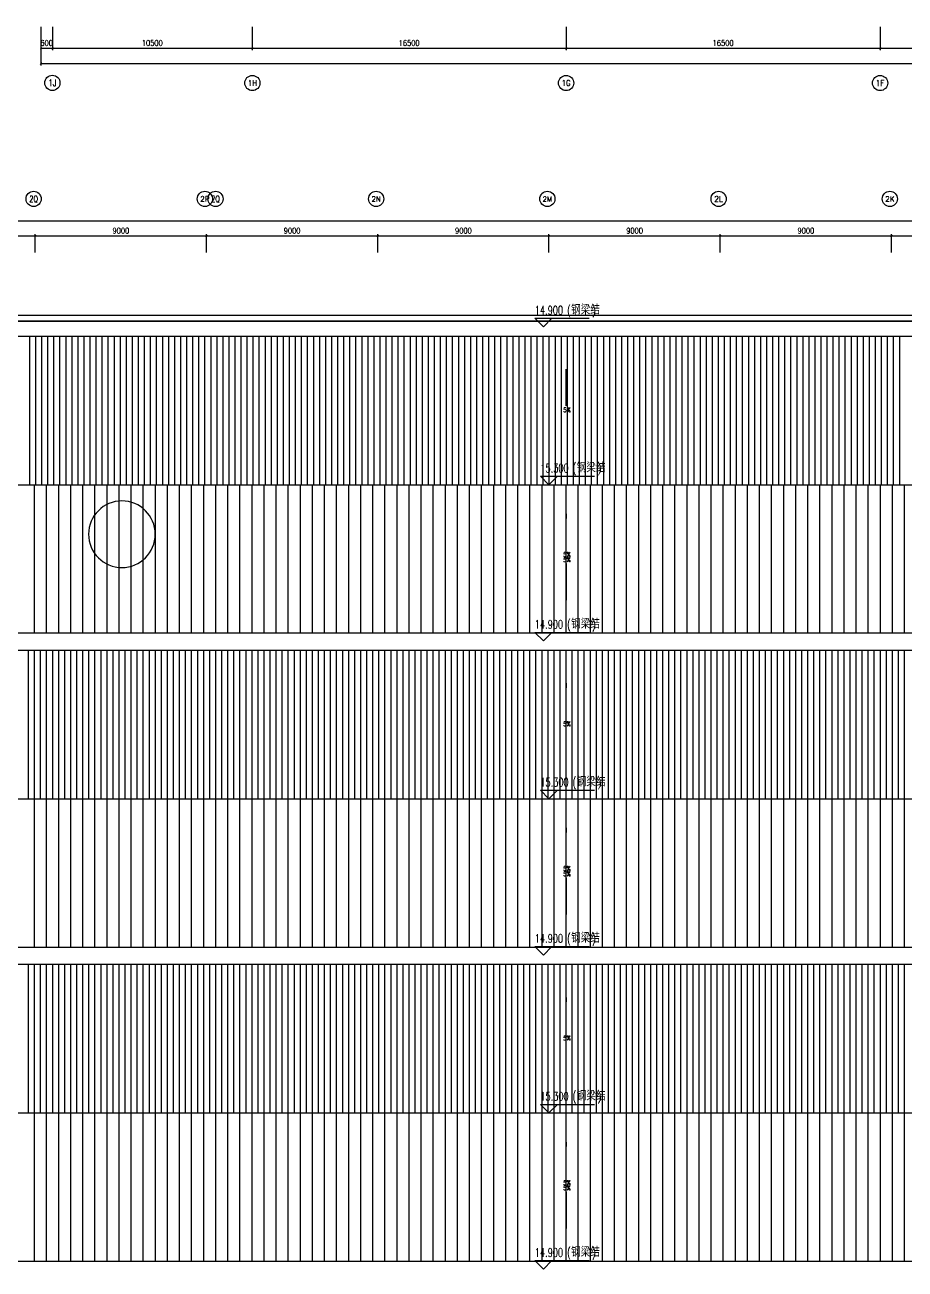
# Model space of a CAD drawing. Extents: x -474411 to 577939, y 0 to 1014176.
# Drawn here: x 244600 to 290862, y 673116 to 738480 of the extents above; entities that cross this region are included whole.
import ezdxf
from ezdxf.enums import TextEntityAlignment as Align

# ---------------------------------------------------------------- set-up
doc = ezdxf.new("R2010")
doc.units = 0
doc.header["$LTSCALE"] = 1000
doc.header["$MEASUREMENT"] = 0
doc.layers.get('Defpoints').update_dxf_attribs({"color": 210})
for name, color, linetype in [('A-AXIS-D', 1, 'Continuous'), ('A-AXIS-SYMB', 3, 'Continuous'), ('A-HATCH-2', 251, 'Continuous'), ('A-LIN-V', 9, 'Continuous'), ('A-SFCE', 30, 'Continuous'), ('PUB_TEXT', 7, 'Continuous'), ('照明-灯具', 3, 'Continuous')]:
    doc.layers.add(name, color=color, linetype=linetype)
doc.styles.add('_TCH_AXIS', font='COMPLEX', dxfattribs={"bigfont": 'GBCBIG'})
doc.styles.add('_TCH_DIM', font='SIMPLEX', dxfattribs={"bigfont": 'GBCBIG'})
doc.styles.add('_TCH_DIM_T3', font='SIMPLEX', dxfattribs={"width": 0.705882, "bigfont": 'GBCBIG'})
doc.dimstyles.new('_TCH_ARCH&&100', dxfattribs={"dimtxt": 297.5, "dimasz": 100, "dimexe": 100, "dimexo": 100, "dimgap": 126.25, "dimtad": 1, "dimdec": 0, "dimzin": 0, "dimdsep": 46, "dimtxsty": '_TCH_DIM_T3', "dimblk": 'ARCHTICK', "dimcen": 0.09, "dimclrt": 7, "dimazin": 2, "dimtfac": 1, "dimtdec": 0, "dimtix": 1, "dimtmove": 2, "dimatfit": 3, "dimfxl": 0, "dimtolj": 1, "dimtzin": 0, "dimarcsym": 0})

# ---------------------------------------------------------------- blocks, each defined once
blk = doc.blocks.new('_ArchTick')
at = {"color": 0, "linetype": 'ByBlock', "const_width": 0.4}
blk.add_lwpolyline([(-0.5, -0.5), (0.5, 0.5)], dxfattribs=at)
blk = doc.blocks.new('*D850')
at = {"layer": 'A-AXIS-D', "color": 0, "lineweight": -2}
for p, q in [((245446, 738380), (245446, 737153)), ((246046, 738380), (246046, 737153)), ((245446, 737253), (246046, 737253))]:
    blk.add_line(p, q, dxfattribs=at)
at = {"layer": 'Defpoints', "color": 0}
for p in [(245446, 738480), (246046, 738480), (246046, 737253)]:
    blk.add_point(p, dxfattribs=at)
at = {"layer": 'A-AXIS-D', "color": 0, "lineweight": -2, "xscale": 100, "yscale": 100, "zscale": 100, "rotation": 180}
blk.add_blockref('_ArchTick', (245446, 737253), dxfattribs=at)
at = {"layer": 'A-AXIS-D', "color": 0, "lineweight": -2, "xscale": 100, "yscale": 100, "zscale": 100}
blk.add_blockref('_ArchTick', (246046, 737253), dxfattribs=at)
at = {"layer": 'A-AXIS-D', "color": 7, "insert": (245746, 737528), "char_height": 297.5, "attachment_point": 5, "style": '_TCH_DIM_T3'}
blk.add_mtext('\\A1;600', dxfattribs=at)
blk = doc.blocks.new('*D851')
at = {"layer": 'A-AXIS-D', "color": 0, "lineweight": -2}
for p, q in [((246046, 738380), (246046, 737153)), ((256546, 738380), (256546, 737153)), ((246046, 737253), (256546, 737253))]:
    blk.add_line(p, q, dxfattribs=at)
at = {"layer": 'Defpoints', "color": 0}
for p in [(246046, 738480), (256546, 738480), (256546, 737253)]:
    blk.add_point(p, dxfattribs=at)
at = {"layer": 'A-AXIS-D', "color": 0, "lineweight": -2, "xscale": 100, "yscale": 100, "zscale": 100, "rotation": 180}
blk.add_blockref('_ArchTick', (246046, 737253), dxfattribs=at)
at = {"layer": 'A-AXIS-D', "color": 0, "lineweight": -2, "xscale": 100, "yscale": 100, "zscale": 100}
blk.add_blockref('_ArchTick', (256546, 737253), dxfattribs=at)
at = {"layer": 'A-AXIS-D', "color": 7, "insert": (251296, 737528), "char_height": 297.5, "attachment_point": 5, "style": '_TCH_DIM_T3'}
blk.add_mtext('\\A1;10500', dxfattribs=at)
blk = doc.blocks.new('*D852')
at = {"layer": 'A-AXIS-D', "color": 0, "lineweight": -2}
for p, q in [((256546, 738380), (256546, 737153)), ((273046, 738380), (273046, 737153)), ((256546, 737253), (273046, 737253))]:
    blk.add_line(p, q, dxfattribs=at)
at = {"layer": 'Defpoints', "color": 0}
for p in [(256546, 738480), (273046, 738480), (273046, 737253)]:
    blk.add_point(p, dxfattribs=at)
at = {"layer": 'A-AXIS-D', "color": 0, "lineweight": -2, "xscale": 100, "yscale": 100, "zscale": 100, "rotation": 180}
blk.add_blockref('_ArchTick', (256546, 737253), dxfattribs=at)
at = {"layer": 'A-AXIS-D', "color": 0, "lineweight": -2, "xscale": 100, "yscale": 100, "zscale": 100}
blk.add_blockref('_ArchTick', (273046, 737253), dxfattribs=at)
at = {"layer": 'A-AXIS-D', "color": 7, "insert": (264796, 737528), "char_height": 297.5, "attachment_point": 5, "style": '_TCH_DIM_T3'}
blk.add_mtext('\\A1;16500', dxfattribs=at)
blk = doc.blocks.new('*D853')
at = {"layer": 'A-AXIS-D', "color": 0, "lineweight": -2}
for p, q in [((273046, 738380), (273046, 737153)), ((289546, 738380), (289546, 737153)), ((273046, 737253), (289546, 737253))]:
    blk.add_line(p, q, dxfattribs=at)
at = {"layer": 'Defpoints', "color": 0}
for p in [(273046, 738480), (289546, 738480), (289546, 737253)]:
    blk.add_point(p, dxfattribs=at)
at = {"layer": 'A-AXIS-D', "color": 0, "lineweight": -2, "xscale": 100, "yscale": 100, "zscale": 100, "rotation": 180}
blk.add_blockref('_ArchTick', (273046, 737253), dxfattribs=at)
at = {"layer": 'A-AXIS-D', "color": 0, "lineweight": -2, "xscale": 100, "yscale": 100, "zscale": 100}
blk.add_blockref('_ArchTick', (289546, 737253), dxfattribs=at)
at = {"layer": 'A-AXIS-D', "color": 7, "insert": (281296, 737528), "char_height": 297.5, "attachment_point": 5, "style": '_TCH_DIM_T3'}
blk.add_mtext('\\A1;16500', dxfattribs=at)
blk = doc.blocks.new('*D854')
at = {"layer": 'A-AXIS-D', "color": 0, "lineweight": -2}
for p, q in [((289546, 738380), (289546, 737153)), ((306046, 738380), (306046, 737153)), ((289546, 737253), (306046, 737253))]:
    blk.add_line(p, q, dxfattribs=at)
at = {"layer": 'Defpoints', "color": 0}
for p in [(289546, 738480), (306046, 738480), (306046, 737253)]:
    blk.add_point(p, dxfattribs=at)
at = {"layer": 'A-AXIS-D', "color": 0, "lineweight": -2, "xscale": 100, "yscale": 100, "zscale": 100, "rotation": 180}
blk.add_blockref('_ArchTick', (289546, 737253), dxfattribs=at)
at = {"layer": 'A-AXIS-D', "color": 0, "lineweight": -2, "xscale": 100, "yscale": 100, "zscale": 100}
blk.add_blockref('_ArchTick', (306046, 737253), dxfattribs=at)
at = {"layer": 'A-AXIS-D', "color": 7, "insert": (297796, 737528), "char_height": 297.5, "attachment_point": 5, "style": '_TCH_DIM_T3'}
blk.add_mtext('\\A1;16500', dxfattribs=at)
blk = doc.blocks.new('*D862')
at = {"layer": 'A-AXIS-D', "color": 0, "lineweight": -2}
for p, q in [((245446, 738280), (245446, 736353)), ((371946, 738280), (371946, 736353)), ((245446, 736453), (371946, 736453))]:
    blk.add_line(p, q, dxfattribs=at)
at = {"layer": 'Defpoints', "color": 0}
for p in [(245446, 738380), (371946, 738380), (371946, 736453)]:
    blk.add_point(p, dxfattribs=at)
at = {"layer": 'A-AXIS-D', "color": 0, "lineweight": -2, "xscale": 100, "yscale": 100, "zscale": 100, "rotation": 180}
blk.add_blockref('_ArchTick', (245446, 736453), dxfattribs=at)
at = {"layer": 'A-AXIS-D', "color": 0, "lineweight": -2, "xscale": 100, "yscale": 100, "zscale": 100}
blk.add_blockref('_ArchTick', (371946, 736453), dxfattribs=at)
at = {"layer": 'A-AXIS-D', "color": 7, "insert": (308696, 736728), "char_height": 297.5, "attachment_point": 5, "style": '_TCH_DIM_T3'}
blk.add_mtext('\\A1;126500', dxfattribs=at)
blk = doc.blocks.new('*D901')
at = {"layer": 'A-AXIS-D', "color": 0, "lineweight": -2}
for p, q in [((236146, 726530), (236146, 727490)), ((236146, 727390), (245146, 727390)), ((245146, 726530), (245146, 727490))]:
    blk.add_line(p, q, dxfattribs=at)
at = {"layer": 'Defpoints', "color": 0}
for p in [(245146, 727390), (236146, 726430), (245146, 726430)]:
    blk.add_point(p, dxfattribs=at)
at = {"layer": 'A-AXIS-D', "color": 0, "lineweight": -2, "xscale": 100, "yscale": 100, "zscale": 100, "rotation": 180}
blk.add_blockref('_ArchTick', (236146, 727390), dxfattribs=at)
at = {"layer": 'A-AXIS-D', "color": 0, "lineweight": -2, "xscale": 100, "yscale": 100, "zscale": 100}
blk.add_blockref('_ArchTick', (245146, 727390), dxfattribs=at)
at = {"layer": 'A-AXIS-D', "color": 7, "insert": (240646, 727665), "char_height": 297.5, "attachment_point": 5, "style": '_TCH_DIM_T3'}
blk.add_mtext('\\A1;9000', dxfattribs=at)
blk = doc.blocks.new('*D902')
at = {"layer": 'A-AXIS-D', "color": 0, "lineweight": -2}
for p, q in [((245146, 726530), (245146, 727490)), ((245146, 727390), (254146, 727390)), ((254146, 726530), (254146, 727490))]:
    blk.add_line(p, q, dxfattribs=at)
at = {"layer": 'Defpoints', "color": 0}
for p in [(254146, 727390), (245146, 726430), (254146, 726430)]:
    blk.add_point(p, dxfattribs=at)
at = {"layer": 'A-AXIS-D', "color": 0, "lineweight": -2, "xscale": 100, "yscale": 100, "zscale": 100, "rotation": 180}
blk.add_blockref('_ArchTick', (245146, 727390), dxfattribs=at)
at = {"layer": 'A-AXIS-D', "color": 0, "lineweight": -2, "xscale": 100, "yscale": 100, "zscale": 100}
blk.add_blockref('_ArchTick', (254146, 727390), dxfattribs=at)
at = {"layer": 'A-AXIS-D', "color": 7, "insert": (249646, 727665), "char_height": 297.5, "attachment_point": 5, "style": '_TCH_DIM_T3'}
blk.add_mtext('\\A1;9000', dxfattribs=at)
blk = doc.blocks.new('*D903')
at = {"layer": 'A-AXIS-D', "color": 0, "lineweight": -2}
for p, q in [((254146, 726530), (254146, 727490)), ((254146, 727390), (263146, 727390)), ((263146, 726530), (263146, 727490))]:
    blk.add_line(p, q, dxfattribs=at)
at = {"layer": 'Defpoints', "color": 0}
for p in [(263146, 727390), (254146, 726430), (263146, 726430)]:
    blk.add_point(p, dxfattribs=at)
at = {"layer": 'A-AXIS-D', "color": 0, "lineweight": -2, "xscale": 100, "yscale": 100, "zscale": 100, "rotation": 180}
blk.add_blockref('_ArchTick', (254146, 727390), dxfattribs=at)
at = {"layer": 'A-AXIS-D', "color": 0, "lineweight": -2, "xscale": 100, "yscale": 100, "zscale": 100}
blk.add_blockref('_ArchTick', (263146, 727390), dxfattribs=at)
at = {"layer": 'A-AXIS-D', "color": 7, "insert": (258646, 727665), "char_height": 297.5, "attachment_point": 5, "style": '_TCH_DIM_T3'}
blk.add_mtext('\\A1;9000', dxfattribs=at)
blk = doc.blocks.new('*D904')
at = {"layer": 'A-AXIS-D', "color": 0, "lineweight": -2}
for p, q in [((263146, 726530), (263146, 727490)), ((263146, 727390), (272146, 727390)), ((272146, 726530), (272146, 727490))]:
    blk.add_line(p, q, dxfattribs=at)
at = {"layer": 'Defpoints', "color": 0}
for p in [(272146, 727390), (263146, 726430), (272146, 726430)]:
    blk.add_point(p, dxfattribs=at)
at = {"layer": 'A-AXIS-D', "color": 0, "lineweight": -2, "xscale": 100, "yscale": 100, "zscale": 100, "rotation": 180}
blk.add_blockref('_ArchTick', (263146, 727390), dxfattribs=at)
at = {"layer": 'A-AXIS-D', "color": 0, "lineweight": -2, "xscale": 100, "yscale": 100, "zscale": 100}
blk.add_blockref('_ArchTick', (272146, 727390), dxfattribs=at)
at = {"layer": 'A-AXIS-D', "color": 7, "insert": (267646, 727665), "char_height": 297.5, "attachment_point": 5, "style": '_TCH_DIM_T3'}
blk.add_mtext('\\A1;9000', dxfattribs=at)
blk = doc.blocks.new('*D905')
at = {"layer": 'A-AXIS-D', "color": 0, "lineweight": -2}
for p, q in [((272146, 726530), (272146, 727490)), ((272146, 727390), (281146, 727390)), ((281146, 726530), (281146, 727490))]:
    blk.add_line(p, q, dxfattribs=at)
at = {"layer": 'Defpoints', "color": 0}
for p in [(281146, 727390), (272146, 726430), (281146, 726430)]:
    blk.add_point(p, dxfattribs=at)
at = {"layer": 'A-AXIS-D', "color": 0, "lineweight": -2, "xscale": 100, "yscale": 100, "zscale": 100, "rotation": 180}
blk.add_blockref('_ArchTick', (272146, 727390), dxfattribs=at)
at = {"layer": 'A-AXIS-D', "color": 0, "lineweight": -2, "xscale": 100, "yscale": 100, "zscale": 100}
blk.add_blockref('_ArchTick', (281146, 727390), dxfattribs=at)
at = {"layer": 'A-AXIS-D', "color": 7, "insert": (276646, 727665), "char_height": 297.5, "attachment_point": 5, "style": '_TCH_DIM_T3'}
blk.add_mtext('\\A1;9000', dxfattribs=at)
blk = doc.blocks.new('*D906')
at = {"layer": 'A-AXIS-D', "color": 0, "lineweight": -2}
for p, q in [((281146, 726530), (281146, 727490)), ((281146, 727390), (290146, 727390)), ((290146, 726530), (290146, 727490))]:
    blk.add_line(p, q, dxfattribs=at)
at = {"layer": 'Defpoints', "color": 0}
for p in [(290146, 727390), (281146, 726430), (290146, 726430)]:
    blk.add_point(p, dxfattribs=at)
at = {"layer": 'A-AXIS-D', "color": 0, "lineweight": -2, "xscale": 100, "yscale": 100, "zscale": 100, "rotation": 180}
blk.add_blockref('_ArchTick', (281146, 727390), dxfattribs=at)
at = {"layer": 'A-AXIS-D', "color": 0, "lineweight": -2, "xscale": 100, "yscale": 100, "zscale": 100}
blk.add_blockref('_ArchTick', (290146, 727390), dxfattribs=at)
at = {"layer": 'A-AXIS-D', "color": 7, "insert": (285646, 727665), "char_height": 297.5, "attachment_point": 5, "style": '_TCH_DIM_T3'}
blk.add_mtext('\\A1;9000', dxfattribs=at)
blk = doc.blocks.new('*D881')
at = {"layer": 'A-AXIS-D', "color": 0, "lineweight": -2}
for p, q in [((290146, 726530), (290146, 727490)), ((290146, 727390), (299146, 727390)), ((299146, 726530), (299146, 727490))]:
    blk.add_line(p, q, dxfattribs=at)
at = {"layer": 'Defpoints', "color": 0}
for p in [(299146, 727390), (290146, 726430), (299146, 726430)]:
    blk.add_point(p, dxfattribs=at)
at = {"layer": 'A-AXIS-D', "color": 0, "lineweight": -2, "xscale": 100, "yscale": 100, "zscale": 100, "rotation": 180}
blk.add_blockref('_ArchTick', (290146, 727390), dxfattribs=at)
at = {"layer": 'A-AXIS-D', "color": 0, "lineweight": -2, "xscale": 100, "yscale": 100, "zscale": 100}
blk.add_blockref('_ArchTick', (299146, 727390), dxfattribs=at)
at = {"layer": 'A-AXIS-D', "color": 7, "insert": (294646, 727665), "char_height": 297.5, "attachment_point": 5, "style": '_TCH_DIM_T3'}
blk.add_mtext('\\A1;9000', dxfattribs=at)
blk = doc.blocks.new('*D940')
at = {"layer": 'A-AXIS-D', "color": 0, "lineweight": -2}
for p, q in [((213946, 726630), (213946, 728290)), ((213946, 728190), (371946, 728190)), ((371946, 726630), (371946, 728290))]:
    blk.add_line(p, q, dxfattribs=at)
at = {"layer": 'Defpoints', "color": 0}
for p in [(371946, 728190), (213946, 726530), (371946, 726530)]:
    blk.add_point(p, dxfattribs=at)
at = {"layer": 'A-AXIS-D', "color": 0, "lineweight": -2, "xscale": 100, "yscale": 100, "zscale": 100, "rotation": 180}
blk.add_blockref('_ArchTick', (213946, 728190), dxfattribs=at)
at = {"layer": 'A-AXIS-D', "color": 0, "lineweight": -2, "xscale": 100, "yscale": 100, "zscale": 100}
blk.add_blockref('_ArchTick', (371946, 728190), dxfattribs=at)
at = {"layer": 'A-AXIS-D', "color": 7, "insert": (292946, 728465), "char_height": 297.5, "attachment_point": 5, "style": '_TCH_DIM_T3'}
blk.add_mtext('\\A1;158000', dxfattribs=at)

msp = doc.modelspace()

# ---------------------------------------------------------------- linework, layer by layer
at = {"layer": 'A-AXIS-D', "color": 8}
for centre in [(246045.9, 735431.1), (256556.4, 735426.1), (273045.8, 735426.1), (289545.8, 735426.1), (245060.9, 729336.1), (254060.9, 729336.1), (254620.9, 729336.1), (263060.9, 729336.1), (272060.9, 729336.1), (281060.9, 729336.1), (290060.9, 729336.1)]:
    msp.add_circle(centre, 400, dxfattribs=at)
at = {"layer": 'A-AXIS-SYMB', "color": 8}
for p, q in [((271852.6, 722615.7), (271402.6, 723065.7)), ((271402.6, 723065.7), (274252.6, 723065.7)), ((271852.6, 722615.7), (272302.6, 723065.7)), ((273050, 718460), (273050, 720390)), ((273050, 720390), (273050, 720150)), ((272145.8, 714320), (271695.8, 714770)), ((271695.8, 714770), (274545.8, 714770)), ((272145.8, 714320), (272595.8, 714770)), ((273050, 710860), (273050, 712790)), ((273050, 712790), (273050, 712550)), ((273050, 710180), (273050, 708250)), ((273050, 708250), (273050, 708490)), ((271852.6, 706115.7), (271402.6, 706565.7)), ((271402.6, 706565.7), (274252.6, 706565.7)), ((271852.6, 706115.7), (272302.6, 706565.7)), ((273050, 701960), (273050, 703890)), ((273050, 703890), (273050, 703650)), ((273050, 701960), (273050, 703890)), ((273050, 703890), (273050, 703650)), ((272145.8, 697820), (271695.8, 698270)), ((271695.8, 698270), (274545.8, 698270)), ((272145.8, 697820), (271695.8, 698270)), ((271695.8, 698270), (274545.8, 698270)), ((272145.8, 697820), (272595.8, 698270)), ((272145.8, 697820), (272595.8, 698270)), ((273050, 694360), (273050, 696290)), ((273050, 696290), (273050, 696050)), ((273050, 693680), (273050, 691750)), ((273050, 691750), (273050, 691990)), ((271852.6, 689615.7), (271402.6, 690065.7)), ((271402.6, 690065.7), (274252.6, 690065.7)), ((271852.6, 689615.7), (272302.6, 690065.7)), ((273050, 685460), (273050, 687390)), ((273050, 687390), (273050, 687150)), ((273050, 685460), (273050, 687390)), ((273050, 687390), (273050, 687150)), ((272145.8, 681320), (271695.8, 681770)), ((271695.8, 681770), (274545.8, 681770)), ((272145.8, 681320), (271695.8, 681770)), ((271695.8, 681770), (274545.8, 681770)), ((272145.8, 681320), (272595.8, 681770)), ((272145.8, 681320), (272595.8, 681770)), ((273050, 677860), (273050, 679790)), ((273050, 679790), (273050, 679550)), ((273050, 677180), (273050, 675250)), ((273050, 675250), (273050, 675490)), ((271852.6, 673115.7), (271402.6, 673565.7)), ((271402.6, 673565.7), (274252.6, 673565.7)), ((271852.6, 673115.7), (272302.6, 673565.7))]:
    msp.add_line(p, q, dxfattribs=at)
msp.add_lwpolyline([(251448.4, 711722.2, 1), (247950.6, 711722.2, 1)], format="xyb", close=True, dxfattribs=at)
at = {"layer": 'A-HATCH-2', "color": 8, "linetype": 'Continuous'}
for p, q in [((244857.4, 714320), (244857.4, 722120)), ((245174.9, 714320), (245174.9, 722120)), ((245492.4, 714320), (245492.4, 722120)), ((245809.9, 714320), (245809.9, 722120)), ((246127.4, 714320), (246127.4, 722120)), ((246444.9, 714320), (246444.9, 722120)), ((246762.4, 714320), (246762.4, 722120)), ((247079.9, 714320), (247079.9, 722120)), ((247397.4, 714320), (247397.4, 722120)), ((247714.9, 714320), (247714.9, 722120)), ((248032.4, 714320), (248032.4, 722120)), ((248349.9, 714320), (248349.9, 722120)), ((248667.4, 714320), (248667.4, 722120)), ((248984.9, 714320), (248984.9, 722120)), ((249302.4, 714320), (249302.4, 722120)), ((249619.9, 714320), (249619.9, 722120)), ((249937.4, 714320), (249937.4, 722120)), ((250254.9, 714320), (250254.9, 722120)), ((250572.4, 714320), (250572.4, 722120)), ((250889.9, 714320), (250889.9, 722120)), ((251207.4, 714320), (251207.4, 722120)), ((251524.9, 714320), (251524.9, 722120)), ((251842.4, 714320), (251842.4, 722120)), ((252159.9, 714320), (252159.9, 722120)), ((252477.4, 714320), (252477.4, 722120)), ((252794.9, 714320), (252794.9, 722120)), ((253112.4, 714320), (253112.4, 722120)), ((253429.9, 714320), (253429.9, 722120)), ((253747.4, 714320), (253747.4, 722120)), ((254064.9, 714320), (254064.9, 722120)), ((254382.4, 714320), (254382.4, 722120)), ((254699.9, 714320), (254699.9, 722120)), ((255017.4, 714320), (255017.4, 722120)), ((255334.9, 714320), (255334.9, 722120)), ((255652.4, 714320), (255652.4, 722120)), ((255969.9, 714320), (255969.9, 722120)), ((256287.4, 714320), (256287.4, 722120)), ((256604.9, 714320), (256604.9, 722120)), ((256922.4, 714320), (256922.4, 722120)), ((257239.9, 714320), (257239.9, 722120)), ((257557.4, 714320), (257557.4, 722120)), ((257874.9, 714320), (257874.9, 722120)), ((258192.4, 714320), (258192.4, 722120)), ((258509.9, 714320), (258509.9, 722120)), ((258827.4, 714320), (258827.4, 722120)), ((259144.9, 714320), (259144.9, 722120)), ((259462.4, 714320), (259462.4, 722120)), ((259779.9, 714320), (259779.9, 722120)), ((260097.4, 714320), (260097.4, 722120)), ((260414.9, 714320), (260414.9, 722120)), ((260732.4, 714320), (260732.4, 722120)), ((261049.9, 714320), (261049.9, 722120)), ((261367.4, 714320), (261367.4, 722120)), ((261684.9, 714320), (261684.9, 722120)), ((262002.4, 714320), (262002.4, 722120)), ((262319.9, 714320), (262319.9, 722120)), ((262637.4, 714320), (262637.4, 722120)), ((262954.9, 714320), (262954.9, 722120)), ((263272.4, 714320), (263272.4, 722120)), ((263589.9, 714320), (263589.9, 722120)), ((263907.4, 714320), (263907.4, 722120)), ((264224.9, 714320), (264224.9, 722120)), ((264542.4, 714320), (264542.4, 722120)), ((264859.9, 714320), (264859.9, 722120)), ((265177.4, 714320), (265177.4, 722120)), ((265494.9, 714320), (265494.9, 722120)), ((265812.4, 714320), (265812.4, 722120)), ((266129.9, 714320), (266129.9, 722120)), ((266447.4, 714320), (266447.4, 722120)), ((266764.9, 714320), (266764.9, 722120)), ((267082.4, 714320), (267082.4, 722120)), ((267399.9, 714320), (267399.9, 722120)), ((267717.4, 714320), (267717.4, 722120)), ((268034.9, 714320), (268034.9, 722120)), ((268352.4, 714320), (268352.4, 722120)), ((268669.9, 714320), (268669.9, 722120)), ((268987.4, 714320), (268987.4, 722120)), ((269304.9, 714320), (269304.9, 722120)), ((269622.4, 714320), (269622.4, 722120)), ((269939.9, 714320), (269939.9, 722120)), ((270257.4, 714320), (270257.4, 722120)), ((270574.9, 714320), (270574.9, 722120)), ((270892.4, 714320), (270892.4, 722120)), ((271209.9, 714320), (271209.9, 722120)), ((271527.4, 714320), (271527.4, 722120)), ((271844.9, 714320), (271844.9, 722120)), ((272162.4, 714320), (272162.4, 722120)), ((272479.9, 714320), (272479.9, 722120)), ((272797.4, 714320), (272797.4, 722120)), ((273114.9, 714320), (273114.9, 722120)), ((273432.4, 714320), (273432.4, 722120)), ((273749.9, 714320), (273749.9, 722120)), ((274067.4, 714320), (274067.4, 722120)), ((274384.9, 714320), (274384.9, 722120)), ((274702.4, 714320), (274702.4, 722120)), ((275019.9, 714320), (275019.9, 722120)), ((275337.4, 714320), (275337.4, 722120)), ((275654.9, 714320), (275654.9, 722120)), ((275972.4, 714320), (275972.4, 722120)), ((276289.9, 714320), (276289.9, 722120)), ((276607.4, 714320), (276607.4, 722120)), ((276924.9, 714320), (276924.9, 722120)), ((277242.4, 714320), (277242.4, 722120)), ((277559.9, 714320), (277559.9, 722120)), ((277877.4, 714320), (277877.4, 722120)), ((278194.9, 714320), (278194.9, 722120)), ((278512.4, 714320), (278512.4, 722120)), ((278829.9, 714320), (278829.9, 722120)), ((279147.4, 714320), (279147.4, 722120)), ((279464.9, 714320), (279464.9, 722120)), ((279782.4, 714320), (279782.4, 722120)), ((280099.9, 714320), (280099.9, 722120)), ((280417.4, 714320), (280417.4, 722120)), ((280734.9, 714320), (280734.9, 722120)), ((281052.4, 714320), (281052.4, 722120)), ((281369.9, 714320), (281369.9, 722120)), ((281687.4, 714320), (281687.4, 722120)), ((282004.9, 714320), (282004.9, 722120)), ((282322.4, 714320), (282322.4, 722120)), ((282639.9, 714320), (282639.9, 722120)), ((282957.4, 714320), (282957.4, 722120)), ((283274.9, 714320), (283274.9, 722120)), ((283592.4, 714320), (283592.4, 722120)), ((283909.9, 714320), (283909.9, 722120)), ((284227.4, 714320), (284227.4, 722120)), ((284544.9, 714320), (284544.9, 722120)), ((284862.4, 714320), (284862.4, 722120)), ((285179.9, 714320), (285179.9, 722120)), ((285497.4, 714320), (285497.4, 722120)), ((285814.9, 714320), (285814.9, 722120)), ((286132.4, 714320), (286132.4, 722120)), ((286449.9, 714320), (286449.9, 722120)), ((286767.4, 714320), (286767.4, 722120)), ((287084.9, 714320), (287084.9, 722120)), ((287402.4, 714320), (287402.4, 722120)), ((287719.9, 714320), (287719.9, 722120)), ((288037.4, 714320), (288037.4, 722120)), ((288354.9, 714320), (288354.9, 722120)), ((288672.4, 714320), (288672.4, 722120)), ((288989.9, 714320), (288989.9, 722120)), ((289307.4, 714320), (289307.4, 722120)), ((289624.9, 714320), (289624.9, 722120)), ((289942.4, 714320), (289942.4, 722120)), ((290259.9, 714320), (290259.9, 722120)), ((290577.4, 714320), (290577.4, 722120)), ((245110, 706520), (245110, 714320)), ((245745, 706520), (245745, 714320)), ((246380, 706520), (246380, 714320)), ((247015, 706520), (247015, 714320)), ((247650, 706520), (247650, 714320)), ((248285, 706520), (248285, 714320)), ((248920, 706520), (248920, 714320)), ((249555, 706520), (249555, 714320)), ((250190, 706520), (250190, 714320)), ((250825, 706520), (250825, 714320)), ((251460, 706520), (251460, 714320)), ((252095, 706520), (252095, 714320)), ((252730, 706520), (252730, 714320)), ((253365, 706520), (253365, 714320)), ((254000, 706520), (254000, 714320)), ((254635, 706520), (254635, 714320)), ((255270, 706520), (255270, 714320)), ((255905, 706520), (255905, 714320)), ((256540, 706520), (256540, 714320)), ((257175, 706520), (257175, 714320)), ((257810, 706520), (257810, 714320)), ((258445, 706520), (258445, 714320)), ((259080, 706520), (259080, 714320)), ((259715, 706520), (259715, 714320)), ((260350, 706520), (260350, 714320)), ((260985, 706520), (260985, 714320)), ((261620, 706520), (261620, 714320)), ((262255, 706520), (262255, 714320)), ((262890, 706520), (262890, 714320)), ((263525, 706520), (263525, 714320)), ((264160, 706520), (264160, 714320)), ((264795, 706520), (264795, 714320)), ((265430, 706520), (265430, 714320)), ((266065, 706520), (266065, 714320)), ((266700, 706520), (266700, 714320)), ((267335, 706520), (267335, 714320)), ((267970, 706520), (267970, 714320)), ((268605, 706520), (268605, 714320)), ((269240, 706520), (269240, 714320)), ((269875, 706520), (269875, 714320)), ((270510, 706520), (270510, 714320)), ((271145, 706520), (271145, 714320)), ((271780, 706520), (271780, 714320)), ((272415, 706520), (272415, 714320)), ((273050, 706520), (273050, 714320)), ((273685, 706520), (273685, 714320)), ((274320, 706520), (274320, 714320)), ((274955, 706520), (274955, 714320)), ((275590, 706520), (275590, 714320)), ((276225, 706520), (276225, 714320)), ((276860, 706520), (276860, 714320)), ((277495, 706520), (277495, 714320)), ((278130, 706520), (278130, 714320)), ((278765, 706520), (278765, 714320)), ((279400, 706520), (279400, 714320)), ((280035, 706520), (280035, 714320)), ((280670, 706520), (280670, 714320)), ((281305, 706520), (281305, 714320)), ((281940, 706520), (281940, 714320)), ((282575, 706520), (282575, 714320)), ((283210, 706520), (283210, 714320)), ((283845, 706520), (283845, 714320)), ((284480, 706520), (284480, 714320)), ((285115, 706520), (285115, 714320)), ((285750, 706520), (285750, 714320)), ((286385, 706520), (286385, 714320)), ((287020, 706520), (287020, 714320)), ((287655, 706520), (287655, 714320)), ((288290, 706520), (288290, 714320)), ((288925, 706520), (288925, 714320)), ((289560, 706520), (289560, 714320)), ((290195, 706520), (290195, 714320)), ((290830, 706520), (290830, 714320)), ((244792.5, 697820), (244792.5, 705620)), ((245110, 697820), (245110, 705620)), ((245427.5, 697820), (245427.5, 705620)), ((245745, 697820), (245745, 705620)), ((246062.5, 697820), (246062.5, 705620)), ((246380, 697820), (246380, 705620)), ((246697.5, 697820), (246697.5, 705620)), ((247015, 697820), (247015, 705620)), ((247332.5, 697820), (247332.5, 705620)), ((247650, 697820), (247650, 705620)), ((247967.5, 697820), (247967.5, 705620)), ((248285, 697820), (248285, 705620)), ((248602.5, 697820), (248602.5, 705620)), ((248920, 697820), (248920, 705620)), ((249237.5, 697820), (249237.5, 705620)), ((249555, 697820), (249555, 705620)), ((249872.5, 697820), (249872.5, 705620)), ((250190, 697820), (250190, 705620)), ((250507.5, 697820), (250507.5, 705620)), ((250825, 697820), (250825, 705620)), ((251142.5, 697820), (251142.5, 705620)), ((251460, 697820), (251460, 705620)), ((251777.5, 697820), (251777.5, 705620)), ((252095, 697820), (252095, 705620)), ((252412.5, 697820), (252412.5, 705620)), ((252730, 697820), (252730, 705620)), ((253047.5, 697820), (253047.5, 705620)), ((253365, 697820), (253365, 705620)), ((253682.5, 697820), (253682.5, 705620)), ((254000, 697820), (254000, 705620)), ((254317.5, 697820), (254317.5, 705620)), ((254635, 697820), (254635, 705620)), ((254952.5, 697820), (254952.5, 705620)), ((255270, 697820), (255270, 705620)), ((255587.5, 697820), (255587.5, 705620)), ((255905, 697820), (255905, 705620)), ((256222.5, 697820), (256222.5, 705620)), ((256540, 697820), (256540, 705620)), ((256857.5, 697820), (256857.5, 705620)), ((257175, 697820), (257175, 705620)), ((257492.5, 697820), (257492.5, 705620)), ((257810, 697820), (257810, 705620)), ((258127.5, 697820), (258127.5, 705620)), ((258445, 697820), (258445, 705620)), ((258762.5, 697820), (258762.5, 705620)), ((259080, 697820), (259080, 705620)), ((259397.5, 697820), (259397.5, 705620)), ((259715, 697820), (259715, 705620)), ((260032.5, 697820), (260032.5, 705620)), ((260350, 697820), (260350, 705620)), ((260667.5, 697820), (260667.5, 705620)), ((260985, 697820), (260985, 705620)), ((261302.5, 697820), (261302.5, 705620)), ((261620, 697820), (261620, 705620)), ((261937.5, 697820), (261937.5, 705620)), ((262255, 697820), (262255, 705620)), ((262572.5, 697820), (262572.5, 705620)), ((262890, 697820), (262890, 705620)), ((263207.5, 697820), (263207.5, 705620)), ((263525, 697820), (263525, 705620)), ((263842.5, 697820), (263842.5, 705620)), ((264160, 697820), (264160, 705620)), ((264477.5, 697820), (264477.5, 705620)), ((264795, 697820), (264795, 705620)), ((265112.5, 697820), (265112.5, 705620)), ((265430, 697820), (265430, 705620)), ((265747.5, 697820), (265747.5, 705620)), ((266065, 697820), (266065, 705620)), ((266382.5, 697820), (266382.5, 705620)), ((266700, 697820), (266700, 705620)), ((267017.5, 697820), (267017.5, 705620)), ((267335, 697820), (267335, 705620)), ((267652.5, 697820), (267652.5, 705620)), ((267970, 697820), (267970, 705620)), ((268287.5, 697820), (268287.5, 705620)), ((268605, 697820), (268605, 705620)), ((268922.5, 697820), (268922.5, 705620)), ((269240, 697820), (269240, 705620)), ((269557.5, 697820), (269557.5, 705620)), ((269875, 697820), (269875, 705620)), ((270192.5, 697820), (270192.5, 705620)), ((270510, 697820), (270510, 705620)), ((270827.5, 697820), (270827.5, 705620)), ((271145, 697820), (271145, 705620)), ((271462.5, 697820), (271462.5, 705620)), ((271780, 697820), (271780, 705620)), ((272097.5, 697820), (272097.5, 705620)), ((272415, 697820), (272415, 705620)), ((272732.5, 697820), (272732.5, 705620)), ((273050, 697820), (273050, 705620)), ((273367.5, 697820), (273367.5, 705620)), ((273685, 697820), (273685, 705620)), ((274002.5, 697820), (274002.5, 705620)), ((274320, 697820), (274320, 705620)), ((274637.5, 697820), (274637.5, 705620)), ((274955, 697820), (274955, 705620)), ((275272.5, 697820), (275272.5, 705620)), ((275590, 697820), (275590, 705620)), ((275907.5, 697820), (275907.5, 705620)), ((276225, 697820), (276225, 705620)), ((276542.5, 697820), (276542.5, 705620)), ((276860, 697820), (276860, 705620)), ((277177.5, 697820), (277177.5, 705620)), ((277495, 697820), (277495, 705620)), ((277812.5, 697820), (277812.5, 705620)), ((278130, 697820), (278130, 705620)), ((278447.5, 697820), (278447.5, 705620)), ((278765, 697820), (278765, 705620)), ((279082.5, 697820), (279082.5, 705620)), ((279400, 697820), (279400, 705620)), ((279717.5, 697820), (279717.5, 705620)), ((280035, 697820), (280035, 705620)), ((280352.5, 697820), (280352.5, 705620)), ((280670, 697820), (280670, 705620)), ((280987.5, 697820), (280987.5, 705620)), ((281305, 697820), (281305, 705620)), ((281622.5, 697820), (281622.5, 705620)), ((281940, 697820), (281940, 705620)), ((282257.5, 697820), (282257.5, 705620)), ((282575, 697820), (282575, 705620)), ((282892.5, 697820), (282892.5, 705620)), ((283210, 697820), (283210, 705620)), ((283527.5, 697820), (283527.5, 705620)), ((283845, 697820), (283845, 705620)), ((284162.5, 697820), (284162.5, 705620)), ((284480, 697820), (284480, 705620)), ((284797.5, 697820), (284797.5, 705620)), ((285115, 697820), (285115, 705620)), ((285432.5, 697820), (285432.5, 705620)), ((285750, 697820), (285750, 705620)), ((286067.5, 697820), (286067.5, 705620)), ((286385, 697820), (286385, 705620)), ((286702.5, 697820), (286702.5, 705620)), ((287020, 697820), (287020, 705620)), ((287337.5, 697820), (287337.5, 705620)), ((287655, 697820), (287655, 705620)), ((287972.5, 697820), (287972.5, 705620)), ((288290, 697820), (288290, 705620)), ((288607.5, 697820), (288607.5, 705620)), ((288925, 697820), (288925, 705620)), ((289242.5, 697820), (289242.5, 705620)), ((289560, 697820), (289560, 705620)), ((289877.5, 697820), (289877.5, 705620)), ((290195, 697820), (290195, 705620)), ((290512.5, 697820), (290512.5, 705620)), ((290830, 697820), (290830, 705620)), ((245110, 690020), (245110, 697820)), ((245745, 690020), (245745, 697820)), ((246380, 690020), (246380, 697820)), ((247015, 690020), (247015, 697820)), ((247650, 690020), (247650, 697820)), ((248285, 690020), (248285, 697820)), ((248920, 690020), (248920, 697820)), ((249555, 690020), (249555, 697820)), ((250190, 690020), (250190, 697820)), ((250825, 690020), (250825, 697820)), ((251460, 690020), (251460, 697820)), ((252095, 690020), (252095, 697820)), ((252730, 690020), (252730, 697820)), ((253365, 690020), (253365, 697820)), ((254000, 690020), (254000, 697820)), ((254635, 690020), (254635, 697820)), ((255270, 690020), (255270, 697820)), ((255905, 690020), (255905, 697820)), ((256540, 690020), (256540, 697820)), ((257175, 690020), (257175, 697820)), ((257810, 690020), (257810, 697820)), ((258445, 690020), (258445, 697820)), ((259080, 690020), (259080, 697820)), ((259715, 690020), (259715, 697820)), ((260350, 690020), (260350, 697820)), ((260985, 690020), (260985, 697820)), ((261620, 690020), (261620, 697820)), ((262255, 690020), (262255, 697820)), ((262890, 690020), (262890, 697820)), ((263525, 690020), (263525, 697820)), ((264160, 690020), (264160, 697820)), ((264795, 690020), (264795, 697820)), ((265430, 690020), (265430, 697820)), ((266065, 690020), (266065, 697820)), ((266700, 690020), (266700, 697820)), ((267335, 690020), (267335, 697820)), ((267970, 690020), (267970, 697820)), ((268605, 690020), (268605, 697820)), ((269240, 690020), (269240, 697820)), ((269875, 690020), (269875, 697820)), ((270510, 690020), (270510, 697820)), ((271145, 690020), (271145, 697820)), ((271780, 690020), (271780, 697820)), ((272415, 690020), (272415, 697820)), ((273050, 690020), (273050, 697820)), ((273685, 690020), (273685, 697820)), ((274320, 690020), (274320, 697820)), ((274955, 690020), (274955, 697820)), ((275590, 690020), (275590, 697820)), ((276225, 690020), (276225, 697820)), ((276860, 690020), (276860, 697820)), ((277495, 690020), (277495, 697820)), ((278130, 690020), (278130, 697820)), ((278765, 690020), (278765, 697820)), ((279400, 690020), (279400, 697820)), ((280035, 690020), (280035, 697820)), ((280670, 690020), (280670, 697820)), ((281305, 690020), (281305, 697820)), ((281940, 690020), (281940, 697820)), ((282575, 690020), (282575, 697820)), ((283210, 690020), (283210, 697820)), ((283845, 690020), (283845, 697820)), ((284480, 690020), (284480, 697820)), ((285115, 690020), (285115, 697820)), ((285750, 690020), (285750, 697820)), ((286385, 690020), (286385, 697820)), ((287020, 690020), (287020, 697820)), ((287655, 690020), (287655, 697820)), ((288290, 690020), (288290, 697820)), ((288925, 690020), (288925, 697820)), ((289560, 690020), (289560, 697820)), ((290195, 690020), (290195, 697820)), ((290830, 690020), (290830, 697820)), ((244792.5, 681320), (244792.5, 689120)), ((245110, 681320), (245110, 689120)), ((245427.5, 681320), (245427.5, 689120)), ((245745, 681320), (245745, 689120)), ((246062.5, 681320), (246062.5, 689120)), ((246380, 681320), (246380, 689120)), ((246697.5, 681320), (246697.5, 689120)), ((247015, 681320), (247015, 689120)), ((247332.5, 681320), (247332.5, 689120)), ((247650, 681320), (247650, 689120)), ((247967.5, 681320), (247967.5, 689120)), ((248285, 681320), (248285, 689120)), ((248602.5, 681320), (248602.5, 689120)), ((248920, 681320), (248920, 689120)), ((249237.5, 681320), (249237.5, 689120)), ((249555, 681320), (249555, 689120)), ((249872.5, 681320), (249872.5, 689120)), ((250190, 681320), (250190, 689120)), ((250507.5, 681320), (250507.5, 689120)), ((250825, 681320), (250825, 689120)), ((251142.5, 681320), (251142.5, 689120)), ((251460, 681320), (251460, 689120)), ((251777.5, 681320), (251777.5, 689120)), ((252095, 681320), (252095, 689120)), ((252412.5, 681320), (252412.5, 689120)), ((252730, 681320), (252730, 689120)), ((253047.5, 681320), (253047.5, 689120)), ((253365, 681320), (253365, 689120)), ((253682.5, 681320), (253682.5, 689120)), ((254000, 681320), (254000, 689120)), ((254317.5, 681320), (254317.5, 689120)), ((254635, 681320), (254635, 689120)), ((254952.5, 681320), (254952.5, 689120)), ((255270, 681320), (255270, 689120)), ((255587.5, 681320), (255587.5, 689120)), ((255905, 681320), (255905, 689120)), ((256222.5, 681320), (256222.5, 689120)), ((256540, 681320), (256540, 689120)), ((256857.5, 681320), (256857.5, 689120)), ((257175, 681320), (257175, 689120)), ((257492.5, 681320), (257492.5, 689120)), ((257810, 681320), (257810, 689120)), ((258127.5, 681320), (258127.5, 689120)), ((258445, 681320), (258445, 689120)), ((258762.5, 681320), (258762.5, 689120)), ((259080, 681320), (259080, 689120)), ((259397.5, 681320), (259397.5, 689120)), ((259715, 681320), (259715, 689120)), ((260032.5, 681320), (260032.5, 689120)), ((260350, 681320), (260350, 689120)), ((260667.5, 681320), (260667.5, 689120)), ((260985, 681320), (260985, 689120)), ((261302.5, 681320), (261302.5, 689120)), ((261620, 681320), (261620, 689120)), ((261937.5, 681320), (261937.5, 689120)), ((262255, 681320), (262255, 689120)), ((262572.5, 681320), (262572.5, 689120)), ((262890, 681320), (262890, 689120)), ((263207.5, 681320), (263207.5, 689120)), ((263525, 681320), (263525, 689120)), ((263842.5, 681320), (263842.5, 689120)), ((264160, 681320), (264160, 689120)), ((264477.5, 681320), (264477.5, 689120)), ((264795, 681320), (264795, 689120)), ((265112.5, 681320), (265112.5, 689120)), ((265430, 681320), (265430, 689120)), ((265747.5, 681320), (265747.5, 689120)), ((266065, 681320), (266065, 689120)), ((266382.5, 681320), (266382.5, 689120)), ((266700, 681320), (266700, 689120)), ((267017.5, 681320), (267017.5, 689120)), ((267335, 681320), (267335, 689120)), ((267652.5, 681320), (267652.5, 689120)), ((267970, 681320), (267970, 689120)), ((268287.5, 681320), (268287.5, 689120)), ((268605, 681320), (268605, 689120)), ((268922.5, 681320), (268922.5, 689120)), ((269240, 681320), (269240, 689120)), ((269557.5, 681320), (269557.5, 689120)), ((269875, 681320), (269875, 689120)), ((270192.5, 681320), (270192.5, 689120)), ((270510, 681320), (270510, 689120)), ((270827.5, 681320), (270827.5, 689120)), ((271145, 681320), (271145, 689120)), ((271462.5, 681320), (271462.5, 689120)), ((271780, 681320), (271780, 689120)), ((272097.5, 681320), (272097.5, 689120)), ((272415, 681320), (272415, 689120)), ((272732.5, 681320), (272732.5, 689120)), ((273050, 681320), (273050, 689120)), ((273367.5, 681320), (273367.5, 689120)), ((273685, 681320), (273685, 689120)), ((274002.5, 681320), (274002.5, 689120)), ((274320, 681320), (274320, 689120)), ((274637.5, 681320), (274637.5, 689120)), ((274955, 681320), (274955, 689120)), ((275272.5, 681320), (275272.5, 689120)), ((275590, 681320), (275590, 689120)), ((275907.5, 681320), (275907.5, 689120)), ((276225, 681320), (276225, 689120)), ((276542.5, 681320), (276542.5, 689120)), ((276860, 681320), (276860, 689120)), ((277177.5, 681320), (277177.5, 689120)), ((277495, 681320), (277495, 689120)), ((277812.5, 681320), (277812.5, 689120)), ((278130, 681320), (278130, 689120)), ((278447.5, 681320), (278447.5, 689120)), ((278765, 681320), (278765, 689120)), ((279082.5, 681320), (279082.5, 689120)), ((279400, 681320), (279400, 689120)), ((279717.5, 681320), (279717.5, 689120)), ((280035, 681320), (280035, 689120)), ((280352.5, 681320), (280352.5, 689120)), ((280670, 681320), (280670, 689120)), ((280987.5, 681320), (280987.5, 689120)), ((281305, 681320), (281305, 689120)), ((281622.5, 681320), (281622.5, 689120)), ((281940, 681320), (281940, 689120)), ((282257.5, 681320), (282257.5, 689120)), ((282575, 681320), (282575, 689120)), ((282892.5, 681320), (282892.5, 689120)), ((283210, 681320), (283210, 689120)), ((283527.5, 681320), (283527.5, 689120)), ((283845, 681320), (283845, 689120)), ((284162.5, 681320), (284162.5, 689120)), ((284480, 681320), (284480, 689120)), ((284797.5, 681320), (284797.5, 689120)), ((285115, 681320), (285115, 689120)), ((285432.5, 681320), (285432.5, 689120)), ((285750, 681320), (285750, 689120)), ((286067.5, 681320), (286067.5, 689120)), ((286385, 681320), (286385, 689120)), ((286702.5, 681320), (286702.5, 689120)), ((287020, 681320), (287020, 689120)), ((287337.5, 681320), (287337.5, 689120)), ((287655, 681320), (287655, 689120)), ((287972.5, 681320), (287972.5, 689120)), ((288290, 681320), (288290, 689120)), ((288607.5, 681320), (288607.5, 689120)), ((288925, 681320), (288925, 689120)), ((289242.5, 681320), (289242.5, 689120)), ((289560, 681320), (289560, 689120)), ((289877.5, 681320), (289877.5, 689120)), ((290195, 681320), (290195, 689120)), ((290512.5, 681320), (290512.5, 689120)), ((290830, 681320), (290830, 689120)), ((245110, 673520), (245110, 681320)), ((245745, 673520), (245745, 681320)), ((246380, 673520), (246380, 681320)), ((247015, 673520), (247015, 681320)), ((247650, 673520), (247650, 681320)), ((248285, 673520), (248285, 681320)), ((248920, 673520), (248920, 681320)), ((249555, 673520), (249555, 681320)), ((250190, 673520), (250190, 681320)), ((250825, 673520), (250825, 681320)), ((251460, 673520), (251460, 681320)), ((252095, 673520), (252095, 681320)), ((252730, 673520), (252730, 681320)), ((253365, 673520), (253365, 681320)), ((254000, 673520), (254000, 681320)), ((254635, 673520), (254635, 681320)), ((255270, 673520), (255270, 681320)), ((255905, 673520), (255905, 681320)), ((256540, 673520), (256540, 681320)), ((257175, 673520), (257175, 681320)), ((257810, 673520), (257810, 681320)), ((258445, 673520), (258445, 681320)), ((259080, 673520), (259080, 681320)), ((259715, 673520), (259715, 681320)), ((260350, 673520), (260350, 681320)), ((260985, 673520), (260985, 681320)), ((261620, 673520), (261620, 681320)), ((262255, 673520), (262255, 681320)), ((262890, 673520), (262890, 681320)), ((263525, 673520), (263525, 681320)), ((264160, 673520), (264160, 681320)), ((264795, 673520), (264795, 681320)), ((265430, 673520), (265430, 681320)), ((266065, 673520), (266065, 681320)), ((266700, 673520), (266700, 681320)), ((267335, 673520), (267335, 681320)), ((267970, 673520), (267970, 681320)), ((268605, 673520), (268605, 681320)), ((269240, 673520), (269240, 681320)), ((269875, 673520), (269875, 681320)), ((270510, 673520), (270510, 681320)), ((271145, 673520), (271145, 681320)), ((271780, 673520), (271780, 681320)), ((272415, 673520), (272415, 681320)), ((273050, 673520), (273050, 681320)), ((273685, 673520), (273685, 681320)), ((274320, 673520), (274320, 681320)), ((274955, 673520), (274955, 681320)), ((275590, 673520), (275590, 681320)), ((276225, 673520), (276225, 681320)), ((276860, 673520), (276860, 681320)), ((277495, 673520), (277495, 681320)), ((278130, 673520), (278130, 681320)), ((278765, 673520), (278765, 681320)), ((279400, 673520), (279400, 681320)), ((280035, 673520), (280035, 681320)), ((280670, 673520), (280670, 681320)), ((281305, 673520), (281305, 681320)), ((281940, 673520), (281940, 681320)), ((282575, 673520), (282575, 681320)), ((283210, 673520), (283210, 681320)), ((283845, 673520), (283845, 681320)), ((284480, 673520), (284480, 681320)), ((285115, 673520), (285115, 681320)), ((285750, 673520), (285750, 681320)), ((286385, 673520), (286385, 681320)), ((287020, 673520), (287020, 681320)), ((287655, 673520), (287655, 681320)), ((288290, 673520), (288290, 681320)), ((288925, 673520), (288925, 681320)), ((289560, 673520), (289560, 681320)), ((290195, 673520), (290195, 681320)), ((290830, 673520), (290830, 681320))]:
    msp.add_line(p, q, dxfattribs=at)
at = {"layer": 'A-LIN-V', "color": 8}
for p, q in [((236115.4, 722120), (371645.8, 722120)), ((371645.8, 706520), (231055, 706520)), ((371645.8, 705620), (230763, 705620)), ((371645.8, 690020), (225702.6, 690020)), ((371645.8, 689120), (225410.7, 689120)), ((371645.8, 673520), (220350.3, 673520))]:
    msp.add_line(p, q, dxfattribs=at)
at = {"layer": 'A-SFCE', "color": 8}
for p, q in [((371945.8, 723220), (235420.9, 723220)), ((371645.8, 722920), (235639, 722920)), ((232849.3, 714320), (371645.8, 714320)), ((227495, 697820), (371645.8, 697820)), ((222141.3, 681320), (371645.8, 681320))]:
    msp.add_line(p, q, dxfattribs=at)
at = {"layer": '照明-灯具', "color": 6, "ltscale": 500}
msp.add_lwpolyline([(232639.2, 714644.8), (232924.6, 714552.2), (235639, 722920), (371645.8, 722920), (371645.8, 676086)], dxfattribs=at)

# ---------------------------------------------------------------- texts
at = {"layer": 'PUB_TEXT', "color": 8, "style": '_TCH_AXIS'}
for s, height, p, p2 in [('1J', 351.87, (245828, 735255.2), (246263.7, 735255.2)), ('1H', 288.12, (256316.3, 735282.1), (256796.5, 735282.1)), ('1G', 300.65, (272809.6, 735275.8), (273282, 735275.8)), ('1F', 314.07, (289314, 735269.1), (289777.6, 735269.1)), ('2P', 276.42, (253817.4, 729197.9), (254304.4, 729197.9)), ('2N', 265.5, (262814.4, 729203.4), (263307.4, 729203.4)), ('2L', 288.12, (280820.8, 729192.1), (281301, 729192.1)), ('2K', 265.5, (289814.4, 729203.4), (290307.4, 729203.4)), ('2M', 255.29, (271811.7, 729208.5), (272310.1, 729208.5))]:
    msp.add_text(s, height=height, dxfattribs=at).set_placement(p, p2, align=Align.FIT)
at = {"layer": 'PUB_TEXT', "color": 8, "style": '_TCH_AXIS', "width": 0.807692}
for p, p2 in [((244833.9, 729172.2), (245287.9, 729172.2)), ((254393.9, 729172.2), (254847.9, 729172.2))]:
    msp.add_text('2Q', height=327.87, dxfattribs=at).set_placement(p, p2, align=Align.FIT)
at = {"layer": 'PUB_TEXT', "color": 8, "style": '_TCH_DIM', "width": 0.705882}
for s, height, p in [('14.900', 446.25, (271401.8, 723265.7)), ('(', 446.2, (273096.8, 723265.7)), (')', 446.2, (274412.7, 723265.7)), ('5%', 238, (272898, 718138)), ('15.300', 446.25, (271695, 714970)), ('(', 446.2, (273390, 714970)), (')', 446.2, (274705.9, 714970)), ('5%', 238, (272898, 710538)), ('5%', 238, (272898, 710264)), ('(', 446.2, (273096.8, 706765.7)), (')', 446.2, (274412.7, 706765.7)), ('14.900', 446.25, (271401.8, 706765.7)), ('5%', 238, (272898, 701638)), ('5%', 238, (272898, 701638)), ('15.300', 446.25, (271695, 698470)), ('15.300', 446.25, (271695, 698470)), ('(', 446.2, (273390, 698470)), ('(', 446.2, (273390, 698470)), (')', 446.2, (274705.9, 698470)), (')', 446.2, (274705.9, 698470)), ('5%', 238, (272898, 694038)), ('5%', 238, (272898, 693764)), ('14.900', 446.25, (271401.8, 690265.7)), ('(', 446.2, (273096.8, 690265.7)), (')', 446.2, (274412.7, 690265.7)), ('5%', 238, (272898, 685138)), ('5%', 238, (272898, 685138)), ('15.300', 446.25, (271695, 681970)), ('15.300', 446.25, (271695, 681970)), ('(', 446.2, (273390, 681970)), ('(', 446.2, (273390, 681970)), (')', 446.2, (274705.9, 681970)), (')', 446.2, (274705.9, 681970)), ('5%', 238, (272898, 677538)), ('5%', 238, (272898, 677264)), ('14.900', 446.25, (271401.8, 673765.7)), ('(', 446.2, (273096.8, 673765.7)), (')', 446.2, (274412.7, 673765.7))]:
    msp.add_text(s, height=height, dxfattribs=at).set_placement(p)
at = {"layer": 'PUB_TEXT', "color": 8, "style": '_TCH_DIM'}
for p in [(273306.8, 723265.7), (273600, 714970), (273306.8, 706765.7), (273600, 698470), (273600, 698470), (273306.8, 690265.7), (273600, 681970), (273600, 681970), (273306.8, 673765.7)]:
    msp.add_text('钢梁结', height=506.38, dxfattribs=at).set_placement(p)

# ---------------------------------------------------------------- dimensions: what is measured, and where the dimension line sits
at = {"layer": 'A-AXIS-D', "color": 8}
for base, p1, p2, picture, middle in [((246045.9, 737253.3), (245445.8, 738480), (246045.9, 738480), '*D850', (245745.8, 737528.3)), ((371945.8, 736453.3), (245445.8, 738380), (371945.8, 738380), '*D862', (308695.8, 736728.3)), ((256545.8, 737253.3), (246045.9, 738480), (256545.8, 738480), '*D851', (251295.8, 737528.3)), ((273045.8, 737253.3), (256545.8, 738480), (273045.8, 738480), '*D852', (264795.8, 737528.3)), ((289545.8, 737253.3), (273045.8, 738480), (289545.8, 738480), '*D853', (281295.8, 737528.3)), ((306045.8, 737253.3), (289545.8, 738480), (306045.8, 738480), '*D854', (297795.8, 737528.3)), ((371945.8, 728190), (213945.8, 726530), (371945.8, 726530), '*D940', (292945.8, 728465)), ((245145.8, 727390), (236145.8, 726430), (245145.8, 726430), '*D901', (240645.8, 727665)), ((254145.8, 727390), (245145.8, 726430), (254145.8, 726430), '*D902', (249645.8, 727665)), ((263145.8, 727390), (254145.8, 726430), (263145.8, 726430), '*D903', (258645.8, 727665)), ((272145.8, 727390), (263145.8, 726430), (272145.8, 726430), '*D904', (267645.8, 727665)), ((281145.8, 727390), (272145.8, 726430), (281145.8, 726430), '*D905', (276645.8, 727665)), ((290145.8, 727390), (281145.8, 726430), (290145.8, 726430), '*D906', (285645.8, 727665)), ((299145.8, 727390), (290145.8, 726430), (299145.8, 726430), '*D881', (294645.8, 727665))]:
    dim = msp.add_linear_dim(base=base, p1=p1, p2=p2, angle=0, dimstyle='_TCH_ARCH&&100', override={"dimgap": 0}, dxfattribs=at)
    dim.commit()
    dim.dimension.update_dxf_attribs({"geometry": picture, "text_midpoint": middle, "dimtype": 161})

doc.saveas('drawing.dxf')
